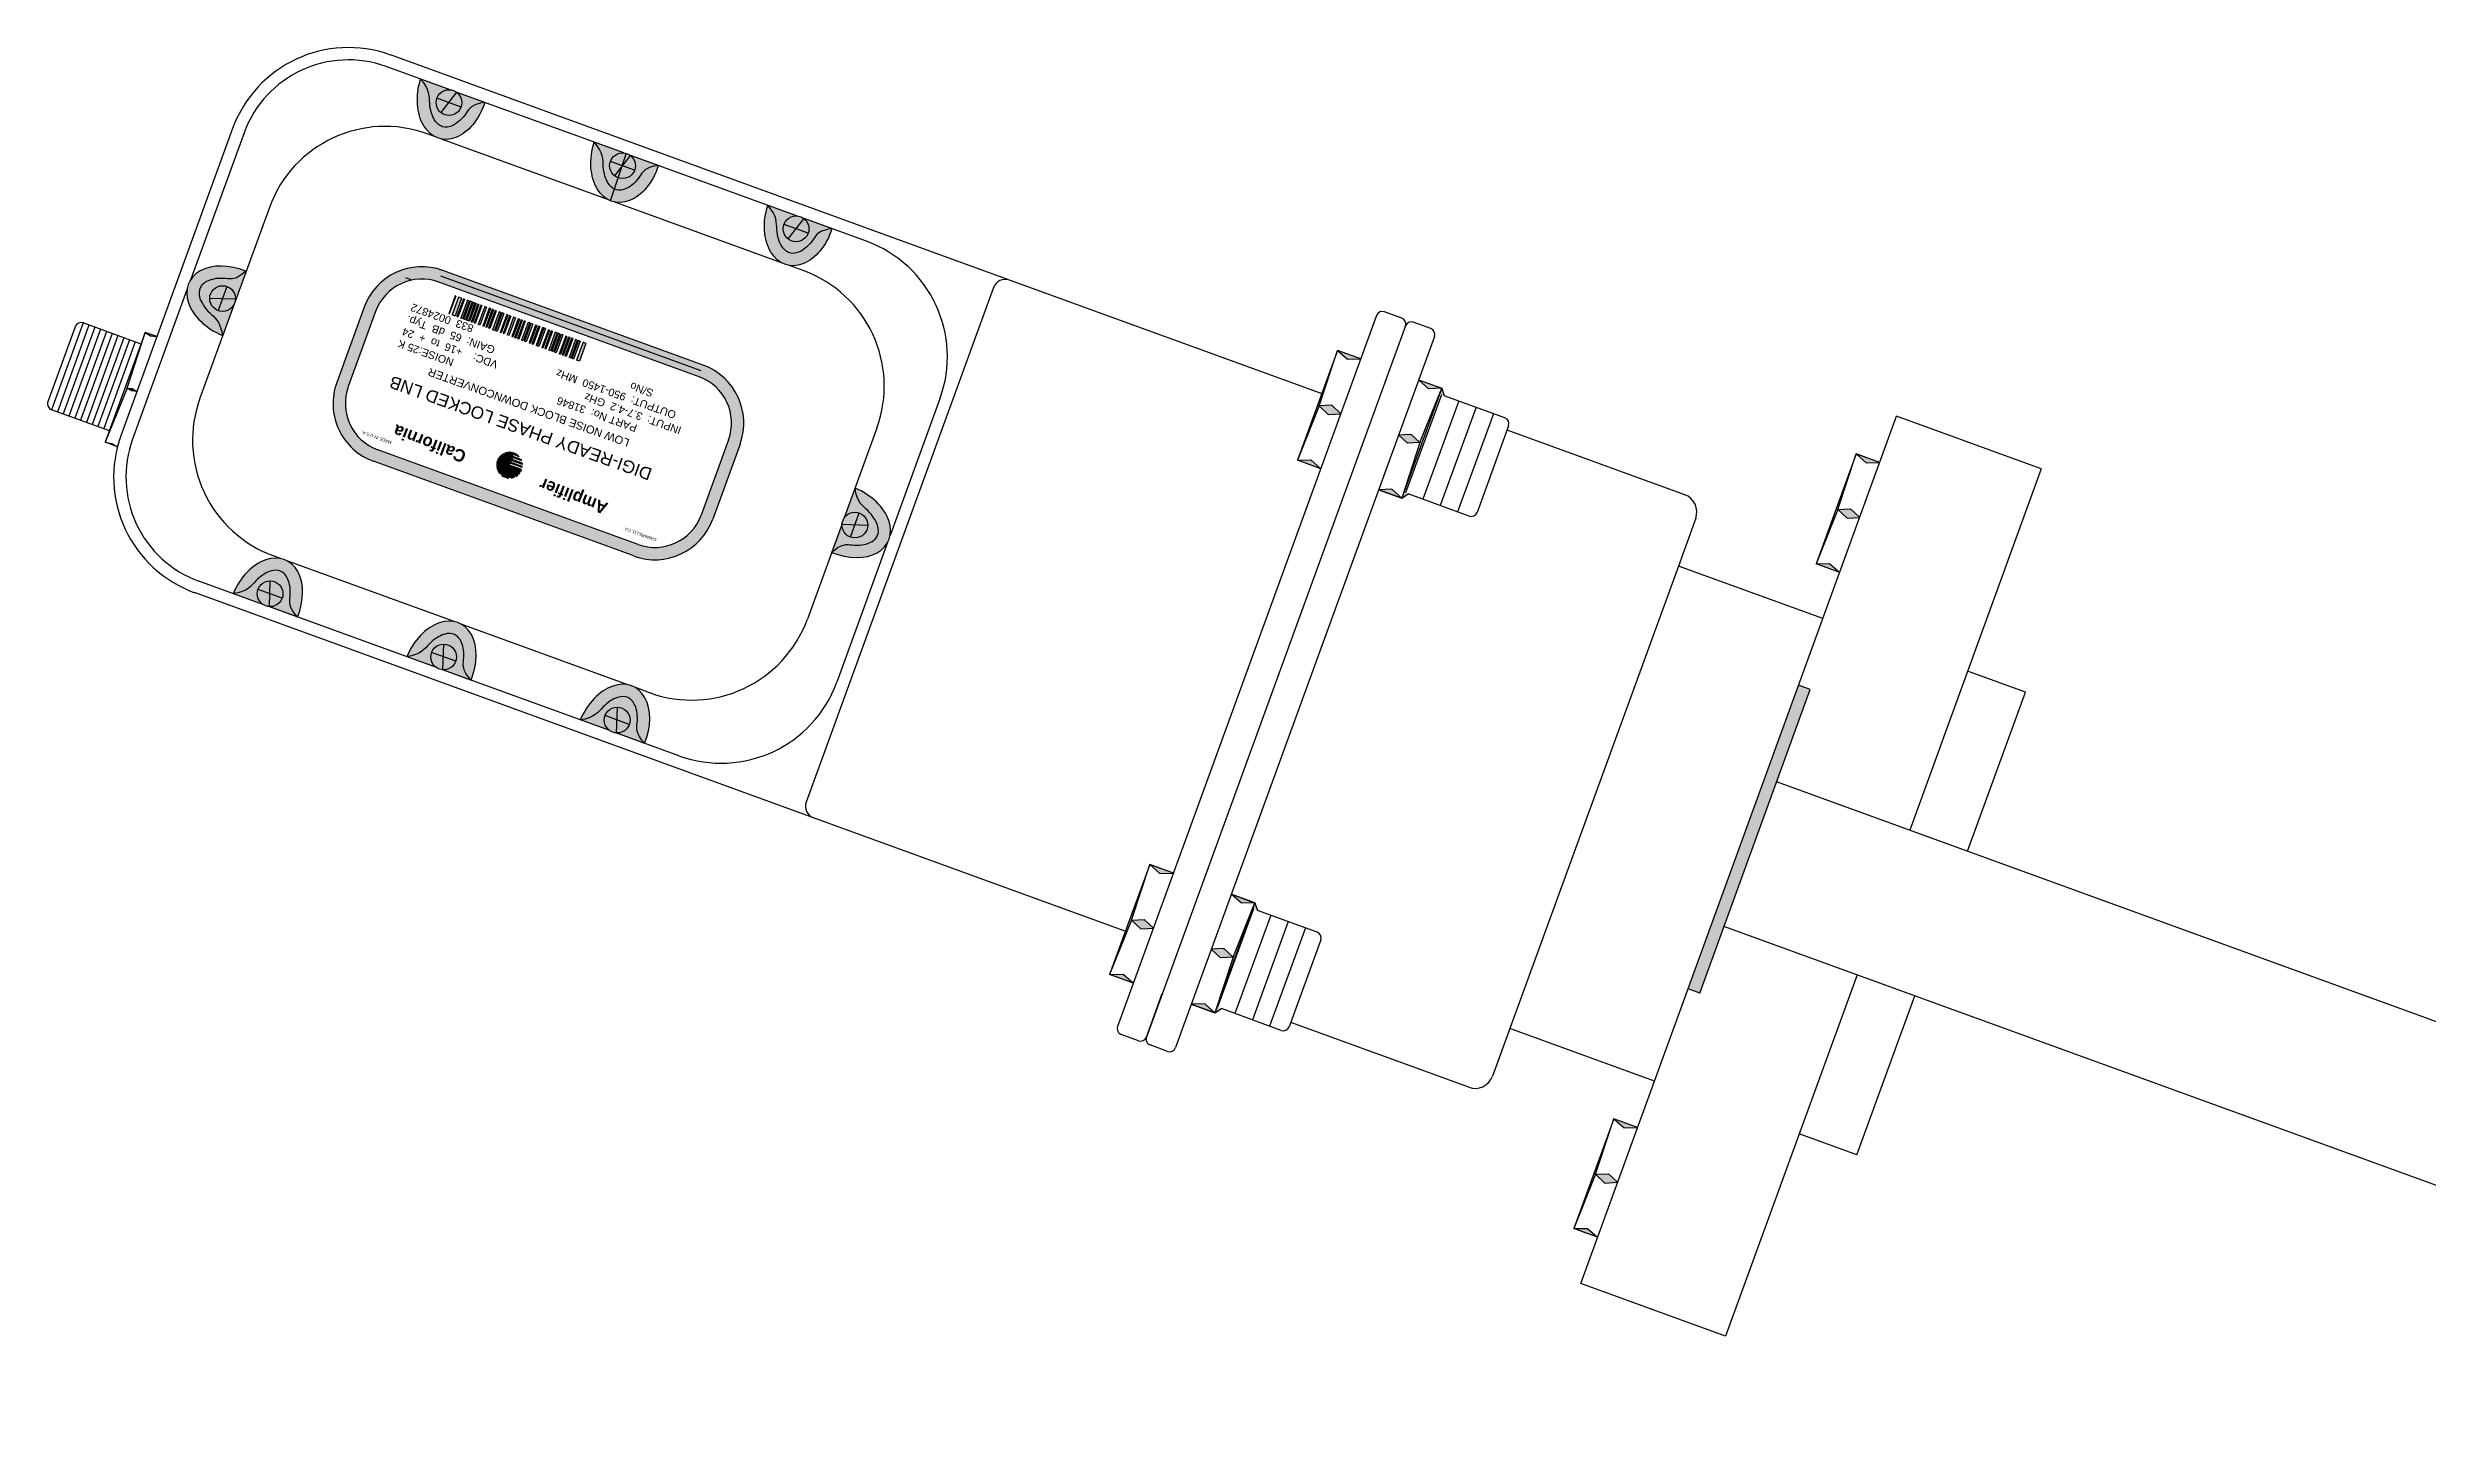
# Model space of a CAD drawing. Header units: metres. Extents: x 2397 to 2628, y 1145 to 1500.
# Drawn here: x 2396.54 to 2435.2, y 1368.47 to 1390.67 of the extents above; entities that cross this region are included whole.
import ezdxf

# ---------------------------------------------------------------- set-up
doc = ezdxf.new("R2010")
doc.units = ezdxf.units.M
doc.styles.add('@GulimChe', font='')
doc.styles.get('@GulimChe').set_extended_font_data('@GulimChe')

# ---------------------------------------------------------------- blocks, each defined once
blk = doc.blocks.new('ANTENA')
at = {"linetype": 'Continuous'}
h = blk.add_hatch(color=256, dxfattribs=at)
edge = h.paths.add_edge_path()
edge.add_spline(control_points=[(-163.743, 245.174), (-163.587, 245.004), (-163.601, 244.886), (-163.588, 244.669), (-163.556, 244.573), (-163.474, 244.445), (-163.429, 244.413), (-163.335, 244.387), (-163.279, 244.391), (-163.143, 244.459), (-163.066, 244.526), (-162.956, 244.688), (-162.917, 244.769), (-162.699, 244.795)], knot_values=[-1.515548, -1.515548, -1.515548, -1.515548, -0.9973, -0.9973, -0.442902, -0.442902, 0.111497, 0.111497, 0.665895, 0.665895, 1.220293, 1.220293, 1.626045, 1.626045, 1.626045, 1.626045], degree=3, periodic=0)
edge.add_ellipse((-163.221, 244.985), major_axis=(-0.214, -0.777), ratio=0.687441, start_angle=266.8345, end_angle=446.8345, ccw=False)
h = blk.add_hatch(color=256, dxfattribs=at)
edge = h.paths.add_edge_path()
edge.add_spline(control_points=[(-160.923, 244.148), (-160.768, 243.978), (-160.782, 243.86), (-160.769, 243.643), (-160.737, 243.547), (-160.655, 243.419), (-160.609, 243.387), (-160.516, 243.361), (-160.46, 243.365), (-160.324, 243.433), (-160.247, 243.5), (-160.137, 243.662), (-160.098, 243.743), (-159.88, 243.769)], knot_values=[-1.515548, -1.515548, -1.515548, -1.515548, -0.9973, -0.9973, -0.442902, -0.442902, 0.111497, 0.111497, 0.665895, 0.665895, 1.220293, 1.220293, 1.626045, 1.626045, 1.626045, 1.626045], degree=3, periodic=0)
edge.add_ellipse((-160.402, 243.959), major_axis=(-0.214, -0.777), ratio=0.687441, start_angle=266.8345, end_angle=446.8345, ccw=False)
h = blk.add_hatch(color=256, dxfattribs=at)
edge = h.paths.add_edge_path()
edge.add_spline(control_points=[(-158.104, 243.122), (-157.949, 242.952), (-157.963, 242.834), (-157.95, 242.617), (-157.918, 242.521), (-157.836, 242.392), (-157.79, 242.361), (-157.697, 242.335), (-157.641, 242.339), (-157.505, 242.407), (-157.428, 242.474), (-157.318, 242.636), (-157.279, 242.717), (-157.061, 242.743)], knot_values=[-1.515548, -1.515548, -1.515548, -1.515548, -0.9973, -0.9973, -0.442902, -0.442902, 0.111497, 0.111497, 0.665895, 0.665895, 1.220293, 1.220293, 1.626045, 1.626045, 1.626045, 1.626045], degree=3, periodic=0)
edge.add_ellipse((-157.583, 242.932), major_axis=(-0.214, -0.777), ratio=0.687441, start_angle=266.8345, end_angle=446.8345, ccw=False)
h = blk.add_hatch(color=256, dxfattribs=at)
edge = h.paths.add_edge_path()
edge.add_spline(control_points=[(-166.583, 242.052), (-166.743, 241.902), (-166.83, 241.924), (-167.024, 241.943), (-167.125, 241.928), (-167.265, 241.867), (-167.304, 241.827), (-167.344, 241.739), (-167.35, 241.683), (-167.304, 241.538), (-167.251, 241.452), (-167.093, 241.302), (-166.993, 241.237), (-166.963, 241.009)], knot_values=[-1.515548, -1.515548, -1.515548, -1.515548, -1.109797, -1.109797, -0.555399, -0.555399, -0.001, -0.001, 0.553398, 0.553398, 1.107797, 1.107797, 1.626045, 1.626045, 1.626045, 1.626045], degree=3, periodic=0)
edge.add_ellipse((-166.773, 241.53), major_axis=(-0.733, 0.336), ratio=0.687441, start_angle=-86.8345, end_angle=93.1655, ccw=False)
h = blk.add_hatch(color=256, dxfattribs=at)
h.paths.add_polyline_path([(-164.508, 238.962, -0.414214), (-165.106, 240.243), (-164.661, 241.465, -0.414214), (-163.38, 242.063), (-159.151, 240.524, -0.414214), (-158.553, 239.242), (-158.998, 238.02, -0.414214), (-160.28, 237.423)])
h.paths.add_polyline_path([(-160.211, 237.611, 0.414214), (-159.186, 238.089), (-158.741, 239.31, 0.414214), (-159.22, 240.336), (-163.448, 241.875, 0.414214), (-164.474, 241.397), (-164.918, 240.175, 0.414214), (-164.44, 239.15)], flags=16)
h = blk.add_hatch(color=256, dxfattribs=at)
h.paths.add_polyline_path([(-161.104, 240.896), (-161.057, 240.878), (-161.163, 240.587), (-161.21, 240.605)])
h.paths.add_polyline_path([(-161.179, 240.923), (-161.151, 240.913), (-161.257, 240.622), (-161.285, 240.632)])
h.paths.add_polyline_path([(-161.226, 240.94), (-161.198, 240.93), (-161.304, 240.639), (-161.332, 240.649)])
h.paths.add_polyline_path([(-161.292, 240.964), (-161.273, 240.957), (-161.379, 240.666), (-161.398, 240.673)])
h.paths.add_polyline_path([(-161.339, 240.981), (-161.32, 240.974), (-161.426, 240.683), (-161.445, 240.69)])
h.paths.add_polyline_path([(-161.386, 240.998), (-161.367, 240.991), (-161.473, 240.7), (-161.492, 240.707)])
h.paths.add_polyline_path([(-161.461, 241.025), (-161.433, 241.015), (-161.539, 240.724), (-161.567, 240.735)])
h.paths.add_polyline_path([(-161.508, 241.043), (-161.48, 241.032), (-161.586, 240.741), (-161.614, 240.752)])
h.paths.add_polyline_path([(-161.555, 241.06), (-161.527, 241.049), (-161.633, 240.758), (-161.661, 240.769)])
h.paths.add_polyline_path([(-161.621, 241.084), (-161.602, 241.077), (-161.708, 240.786), (-161.727, 240.793)])
h.paths.add_polyline_path([(-161.668, 241.101), (-161.649, 241.094), (-161.755, 240.803), (-161.774, 240.81)])
h.paths.add_polyline_path([(-161.743, 241.128), (-161.715, 241.118), (-161.821, 240.827), (-161.849, 240.837)])
h.paths.add_polyline_path([(-161.762, 241.135), (-161.743, 241.128), (-161.849, 240.837), (-161.868, 240.844)])
h.paths.add_polyline_path([(-161.828, 241.159), (-161.809, 241.152), (-161.915, 240.861), (-161.934, 240.868)])
h.paths.add_polyline_path([(-161.875, 241.176), (-161.856, 241.169), (-161.962, 240.878), (-161.981, 240.885)])
h.paths.add_polyline_path([(-161.95, 241.203), (-161.922, 241.193), (-162.028, 240.902), (-162.056, 240.912)])
h.paths.add_polyline_path([(-161.997, 241.22), (-161.969, 241.21), (-162.075, 240.919), (-162.103, 240.929)])
h.paths.add_polyline_path([(-162.063, 241.244), (-162.044, 241.238), (-162.15, 240.947), (-162.169, 240.953)])
h.paths.add_polyline_path([(-162.11, 241.261), (-162.091, 241.255), (-162.197, 240.964), (-162.216, 240.971)])
h.paths.add_polyline_path([(-162.157, 241.279), (-162.138, 241.272), (-162.244, 240.981), (-162.263, 240.988)])
h.paths.add_polyline_path([(-162.232, 241.306), (-162.204, 241.296), (-162.31, 241.005), (-162.338, 241.015)])
h.paths.add_polyline_path([(-162.298, 241.33), (-162.279, 241.323), (-162.385, 241.032), (-162.404, 241.039)])
h.paths.add_polyline_path([(-162.345, 241.347), (-162.326, 241.34), (-162.432, 241.049), (-162.451, 241.056)])
h.paths.add_polyline_path([(-162.42, 241.374), (-162.392, 241.364), (-162.497, 241.073), (-162.526, 241.083)])
h.paths.add_polyline_path([(-162.467, 241.391), (-162.439, 241.381), (-162.544, 241.09), (-162.573, 241.101)])
h.paths.add_polyline_path([(-162.533, 241.415), (-162.514, 241.409), (-162.62, 241.118), (-162.638, 241.124)])
h.paths.add_polyline_path([(-162.58, 241.433), (-162.561, 241.426), (-162.667, 241.135), (-162.685, 241.142)])
h.paths.add_polyline_path([(-162.627, 241.45), (-162.608, 241.443), (-162.714, 241.152), (-162.732, 241.159)])
h.paths.add_polyline_path([(-162.702, 241.477), (-162.674, 241.467), (-162.779, 241.176), (-162.808, 241.186)])
h.paths.add_polyline_path([(-162.767, 241.501), (-162.749, 241.494), (-162.855, 241.203), (-162.873, 241.21)])
h.paths.add_polyline_path([(-162.814, 241.518), (-162.796, 241.511), (-162.902, 241.22), (-162.92, 241.227)])
h.paths.add_polyline_path([(-162.861, 241.535), (-162.843, 241.528), (-162.949, 241.237), (-162.967, 241.244)])
h.paths.add_polyline_path([(-162.89, 241.545), (-162.861, 241.535), (-162.967, 241.244), (-162.996, 241.254)])
h.paths.add_polyline_path([(-162.937, 241.562), (-162.908, 241.552), (-163.014, 241.261), (-163.043, 241.272)])
h.paths.add_polyline_path([(-162.984, 241.58), (-162.955, 241.569), (-163.061, 241.278), (-163.09, 241.289)])
h.paths.add_polyline_path([(-163.049, 241.604), (-163.031, 241.597), (-163.136, 241.306), (-163.155, 241.313)])
h.paths.add_polyline_path([(-163.125, 241.631), (-163.078, 241.614), (-163.183, 241.323), (-163.23, 241.34)])
h.paths.add_polyline_path([(-163.181, 241.651), (-163.172, 241.648), (-163.277, 241.357), (-163.287, 241.36)])
for points in [[(-168.216, 241.056), (-168.512, 240.153), (-168.866, 239.271)], [(-148.848, 240.764), (-149.144, 239.861), (-149.497, 238.979)], [(-147.156, 240.148), (-147.509, 239.266), (-147.806, 238.363)], [(-140.425, 239.082), (-140.722, 238.179), (-141.075, 237.297)], [(-141.358, 235.321), (-141.17, 235.252), (-142.965, 230.319), (-143.153, 230.387)], [(-151.9, 232.406), (-152.197, 231.503), (-152.55, 230.621)], [(-150.19, 231.784), (-150.543, 230.901), (-150.84, 229.998)], [(-144.358, 228.276), (-144.655, 227.373), (-145.008, 226.49)]]:
    blk.add_hatch(color=256, dxfattribs=at).paths.add_polyline_path(points)
h = blk.add_hatch(color=256, dxfattribs=at)
h.paths.add_polyline_path([(-168.216, 241.056), (-168.028, 240.988), (-168.129, 241.003)])
h.paths.add_polyline_path([(-168.512, 240.153), (-168.353, 240.095), (-168.439, 240.105)], flags=17)
h.paths.add_polyline_path([(-168.512, 240.153), (-168.426, 240.143), (-168.353, 240.095)])
h.paths.add_polyline_path([(-168.866, 239.271), (-168.76, 239.253), (-168.668, 239.199)])
h = blk.add_hatch(color=256, dxfattribs=at)
h.paths.add_polyline_path([(-148.848, 240.764), (-148.472, 240.627), (-148.687, 240.621)])
h.paths.add_polyline_path([(-148.998, 239.723), (-149.144, 239.861), (-148.943, 239.873), (-148.797, 239.735)])
h.paths.add_polyline_path([(-149.497, 238.979), (-149.282, 238.985), (-149.121, 238.842)])
h.paths.add_polyline_path([(-152.197, 231.503), (-151.991, 231.513), (-151.84, 231.373), (-152.046, 231.363)])
h.paths.add_polyline_path([(-151.9, 232.406), (-151.515, 232.266), (-151.735, 232.261)])
h.paths.add_polyline_path([(-152.55, 230.621), (-152.33, 230.626), (-152.165, 230.481)])
h = blk.add_hatch(color=256, dxfattribs=at)
h.paths.add_polyline_path([(-147.532, 240.285), (-147.156, 240.148), (-147.371, 240.142)])
h.paths.add_polyline_path([(-147.857, 239.393), (-147.656, 239.404), (-147.509, 239.266), (-147.71, 239.254)])
h.paths.add_polyline_path([(-147.806, 238.363), (-148.182, 238.5), (-147.967, 238.507)])
h.paths.add_polyline_path([(-150.543, 230.901), (-150.749, 230.891), (-150.9, 231.031), (-150.694, 231.041)])
h.paths.add_polyline_path([(-150.19, 231.784), (-150.41, 231.779), (-150.575, 231.924)])
h.paths.add_polyline_path([(-151.005, 230.144), (-150.84, 229.998), (-151.225, 230.139)])
h = blk.add_hatch(color=256, dxfattribs=at)
h.paths.add_polyline_path([(-147.156, 240.148), (-147.117, 240.028), (-147.19, 240.055)])
h.paths.add_polyline_path([(-147.772, 238.457), (-147.701, 238.431), (-147.806, 238.363)])
h.paths.add_polyline_path([(-150.224, 231.69), (-150.19, 231.784), (-150.151, 231.663)])
h.paths.add_polyline_path([(-150.806, 230.092), (-150.735, 230.067), (-150.84, 229.998)])
h = blk.add_hatch(color=256, dxfattribs=at)
h.paths.add_polyline_path([(-162.362, 239.098, -0.298621), (-162.141, 239.037), (-162.236, 239.071), (-162.242, 239.055)])
h.paths.add_polyline_path([(-162.422, 239.067, -0.054642), (-162.383, 239.09), (-162.11, 238.991, -0.027758), (-162.101, 238.969), (-162.253, 239.024), (-162.259, 239.008)])
h.paths.add_polyline_path([(-162.462, 239.028, -0.045771), (-162.436, 239.056), (-162.092, 238.931, -0.022673), (-162.09, 238.912), (-162.27, 238.977), (-162.276, 238.961)])
h.paths.add_polyline_path([(-162.489, 238.985, -0.042521), (-162.471, 239.016), (-162.091, 238.877, -0.020787), (-162.093, 238.86), (-162.287, 238.93), (-162.293, 238.913)])
h.paths.add_polyline_path([(-162.503, 238.937, -0.042147), (-162.494, 238.971), (-162.102, 238.828, -0.042147), (-162.117, 238.796)])
h.paths.add_polyline_path([(-162.506, 238.885, -0.044411), (-162.506, 238.922), (-162.125, 238.783, -0.044411), (-162.148, 238.754)])
h.paths.add_polyline_path([(-162.494, 238.827, -0.05098), (-162.504, 238.868), (-162.16, 238.743, -0.05098), (-162.195, 238.718)])
h.paths.add_polyline_path([(-162.452, 238.759, -0.072009), (-162.486, 238.808), (-162.213, 238.709, -0.072009), (-162.271, 238.693)])
h.paths.add_polyline_path([(-162.423, 238.732), (-162.31, 238.691, -0.146043)], flags=17)
h = blk.add_hatch(color=256, dxfattribs=at)
h.paths.add_polyline_path([(-140.425, 239.082), (-140.04, 238.942), (-140.26, 238.937)])
h.paths.add_polyline_path([(-140.722, 238.179), (-140.516, 238.189), (-140.365, 238.049), (-140.57, 238.039)])
h.paths.add_polyline_path([(-141.075, 237.297), (-140.855, 237.302), (-140.689, 237.156)])
h.paths.add_polyline_path([(-144.358, 228.276), (-143.973, 228.135), (-144.193, 228.13)])
h.paths.add_polyline_path([(-144.655, 227.373), (-144.449, 227.383), (-144.298, 227.243), (-144.504, 227.232)])
h.paths.add_polyline_path([(-145.008, 226.49), (-144.788, 226.495), (-144.623, 226.35)])
h = blk.add_hatch(color=256, dxfattribs=at)
edge = h.paths.add_edge_path()
edge.add_ellipse((-156.876, 238.003), major_axis=(0.733, -0.336), ratio=0.687441, start_angle=-86.8345, end_angle=93.1655, ccw=False)
edge.add_spline(control_points=[(-157.066, 237.482), (-156.906, 237.632), (-156.818, 237.61), (-156.624, 237.59), (-156.524, 237.606), (-156.384, 237.666), (-156.345, 237.707), (-156.305, 237.795), (-156.299, 237.85), (-156.345, 237.996), (-156.398, 238.082), (-156.556, 238.232), (-156.656, 238.296), (-156.686, 238.525)], knot_values=[-1.515548, -1.515548, -1.515548, -1.515548, -1.109797, -1.109797, -0.555399, -0.555399, -0.001, -0.001, 0.553398, 0.553398, 1.107797, 1.107797, 1.626045, 1.626045, 1.626045, 1.626045], degree=3, periodic=0)
h = blk.add_hatch(color=256, dxfattribs=at)
edge = h.paths.add_edge_path()
edge.add_spline(control_points=[(-165.743, 236.431), (-165.894, 236.591), (-165.871, 236.679), (-165.852, 236.873), (-165.867, 236.973), (-165.928, 237.113), (-165.968, 237.152), (-166.056, 237.193), (-166.112, 237.198), (-166.257, 237.153), (-166.343, 237.099), (-166.493, 236.941), (-166.558, 236.842), (-166.787, 236.811)], knot_values=[-1.515548, -1.515548, -1.515548, -1.515548, -1.109797, -1.109797, -0.555399, -0.555399, -0.001, -0.001, 0.553398, 0.553398, 1.107797, 1.107797, 1.626045, 1.626045, 1.626045, 1.626045], degree=3, periodic=0)
edge.add_ellipse((-166.265, 236.621), major_axis=(0.336, 0.733), ratio=0.687441, start_angle=-86.8345, end_angle=93.1655, ccw=False)
h = blk.add_hatch(color=256, dxfattribs=at)
edge = h.paths.add_edge_path()
edge.add_spline(control_points=[(-162.924, 235.405), (-163.074, 235.565), (-163.052, 235.653), (-163.033, 235.847), (-163.048, 235.947), (-163.109, 236.087), (-163.149, 236.126), (-163.237, 236.167), (-163.293, 236.172), (-163.438, 236.127), (-163.524, 236.073), (-163.674, 235.915), (-163.739, 235.816), (-163.967, 235.785)], knot_values=[-1.515548, -1.515548, -1.515548, -1.515548, -1.109797, -1.109797, -0.555399, -0.555399, -0.001, -0.001, 0.553398, 0.553398, 1.107797, 1.107797, 1.626045, 1.626045, 1.626045, 1.626045], degree=3, periodic=0)
edge.add_ellipse((-163.446, 235.595), major_axis=(0.336, 0.733), ratio=0.687441, start_angle=-86.8345, end_angle=93.1655, ccw=False)
h = blk.add_hatch(color=256, dxfattribs=at)
edge = h.paths.add_edge_path()
edge.add_spline(control_points=[(-160.105, 234.379), (-160.255, 234.539), (-160.233, 234.627), (-160.214, 234.821), (-160.229, 234.921), (-160.29, 235.061), (-160.33, 235.1), (-160.418, 235.141), (-160.474, 235.146), (-160.619, 235.101), (-160.705, 235.047), (-160.855, 234.889), (-160.919, 234.789), (-161.148, 234.759)], knot_values=[-1.515548, -1.515548, -1.515548, -1.515548, -1.109797, -1.109797, -0.555399, -0.555399, -0.001, -0.001, 0.553398, 0.553398, 1.107797, 1.107797, 1.626045, 1.626045, 1.626045, 1.626045], degree=3, periodic=0)
edge.add_ellipse((-160.627, 234.569), major_axis=(0.336, 0.733), ratio=0.687441, start_angle=-86.8345, end_angle=93.1655, ccw=False)
for p, q in [((-154.178, 241.906), (-164.233, 245.566)), ((-163.261, 244.999), (-164.302, 245.378)), ((-163.086, 244.72), (-163.478, 244.863)), ((-163.158, 244.959), (-163.414, 244.63)), ((-160.442, 243.973), (-163.165, 244.964)), ((-166.797, 244.371), (-168.609, 239.39)), ((-166.609, 244.302), (-167.476, 241.92)), ((-163.52, 244.242), (-163.635, 244.284)), ((-160.657, 243.2), (-163.405, 244.2)), ((-160.658, 243.196), (-160.402, 243.959)), ((-157.623, 242.947), (-160.346, 243.938)), ((-160.267, 243.694), (-160.659, 243.837)), ((-160.339, 243.933), (-160.595, 243.604)), ((-157.882, 242.19), (-160.586, 243.174)), ((-166.199, 243.089), (-167.328, 239.988)), ((-157.448, 242.668), (-157.84, 242.811)), ((-157.519, 242.907), (-157.776, 242.578)), ((-156.502, 242.539), (-157.526, 242.912)), ((-159.151, 240.524), (-163.38, 242.063)), ((-157.527, 242.061), (-157.767, 242.148)), ((-167.539, 241.746), (-168.421, 239.322)), ((-166.889, 241.804), (-167.031, 241.411)), ((-163.883, 241.907), (-163.985, 241.944)), ((-159.22, 240.336), (-163.448, 241.875)), ((-159.185, 240.43), (-163.414, 241.969)), ((-159.185, 240.43), (-163.414, 241.969)), ((-163.181, 241.651), (-163.287, 241.36)), ((-163.172, 241.648), (-163.277, 241.357)), ((-163.125, 241.631), (-163.23, 241.34)), ((-163.172, 241.648), (-163.181, 241.651)), ((-163.078, 241.614), (-163.125, 241.631)), ((-154.435, 241.787), (-157.479, 233.423)), ((-149.082, 240.051), (-154.178, 241.906)), ((-166.752, 241.595), (-167.169, 241.61)), ((-164.661, 241.465), (-165.106, 240.243)), ((-164.474, 241.397), (-164.918, 240.175)), ((-163.277, 241.357), (-163.287, 241.36)), ((-163.183, 241.323), (-163.23, 241.34)), ((-163.078, 241.614), (-163.183, 241.323)), ((-163.049, 241.604), (-163.155, 241.313)), ((-163.136, 241.306), (-163.155, 241.313)), ((-163.031, 241.597), (-163.136, 241.306)), ((-162.984, 241.58), (-163.09, 241.289)), ((-163.061, 241.278), (-163.09, 241.289)), ((-162.955, 241.569), (-163.061, 241.278)), ((-163.031, 241.597), (-163.049, 241.604)), ((-162.937, 241.562), (-163.043, 241.272)), ((-163.014, 241.261), (-163.043, 241.272)), ((-162.908, 241.552), (-163.014, 241.261)), ((-162.89, 241.545), (-162.996, 241.254)), ((-162.949, 241.237), (-162.996, 241.254)), ((-162.955, 241.569), (-162.984, 241.58)), ((-162.861, 241.535), (-162.967, 241.244)), ((-162.843, 241.528), (-162.949, 241.237)), ((-162.908, 241.552), (-162.937, 241.562)), ((-162.814, 241.518), (-162.92, 241.227)), ((-162.796, 241.511), (-162.902, 241.22)), ((-162.843, 241.528), (-162.89, 241.545)), ((-162.767, 241.501), (-162.873, 241.21)), ((-162.749, 241.494), (-162.855, 241.203)), ((-162.796, 241.511), (-162.814, 241.518)), ((-162.702, 241.477), (-162.808, 241.186)), ((-162.674, 241.467), (-162.779, 241.176)), ((-162.749, 241.494), (-162.767, 241.501)), ((-162.627, 241.45), (-162.732, 241.159)), ((-162.608, 241.443), (-162.714, 241.152)), ((-162.674, 241.467), (-162.702, 241.477)), ((-162.58, 241.433), (-162.685, 241.142)), ((-162.561, 241.426), (-162.667, 241.135)), ((-162.533, 241.415), (-162.638, 241.124)), ((-162.608, 241.443), (-162.627, 241.45)), ((-162.514, 241.409), (-162.62, 241.118)), ((-162.561, 241.426), (-162.58, 241.433)), ((-162.467, 241.391), (-162.573, 241.101)), ((-162.439, 241.381), (-162.544, 241.09)), ((-162.514, 241.409), (-162.533, 241.415)), ((-162.42, 241.374), (-162.526, 241.083)), ((-162.392, 241.364), (-162.497, 241.073)), ((-162.439, 241.381), (-162.467, 241.391)), ((-162.345, 241.347), (-162.451, 241.056)), ((-162.326, 241.34), (-162.432, 241.049)), ((-162.392, 241.364), (-162.42, 241.374)), ((-162.298, 241.33), (-162.404, 241.039)), ((-162.279, 241.323), (-162.385, 241.032)), ((-162.326, 241.34), (-162.345, 241.347)), ((-162.232, 241.306), (-162.338, 241.015)), ((-162.204, 241.296), (-162.31, 241.005)), ((-162.279, 241.323), (-162.298, 241.33)), ((-162.157, 241.279), (-162.263, 240.988)), ((-162.157, 241.279), (-162.263, 240.988)), ((-162.138, 241.272), (-162.244, 240.981)), ((-162.204, 241.296), (-162.232, 241.306)), ((-162.11, 241.261), (-162.216, 240.971)), ((-162.091, 241.255), (-162.197, 240.964)), ((-162.063, 241.244), (-162.169, 240.953)), ((-162.138, 241.272), (-162.157, 241.279)), ((-162.044, 241.238), (-162.15, 240.947)), ((-162.044, 241.238), (-162.15, 240.947)), ((-162.091, 241.255), (-162.11, 241.261)), ((-162.044, 241.238), (-162.063, 241.244)), ((-148.215, 241.332), (-152.422, 229.774)), ((-147.805, 241.289), (-148.087, 241.392)), ((-169.352, 241.15), (-169.797, 239.929)), ((-169.224, 241.21), (-169.737, 239.801)), ((-169.13, 241.176), (-169.643, 239.766)), ((-169.036, 241.142), (-169.549, 239.732)), ((-168.942, 241.108), (-169.455, 239.698)), ((-168.848, 241.073), (-169.361, 239.664)), ((-168.754, 241.039), (-169.267, 239.63)), ((-168.284, 240.868), (-169.224, 241.21)), ((-168.66, 241.005), (-169.173, 239.595)), ((-168.566, 240.971), (-169.079, 239.561)), ((-168.472, 240.936), (-168.985, 239.527)), ((-168.378, 240.902), (-168.891, 239.493)), ((-168.216, 241.056), (-168.866, 239.271)), ((-168.512, 240.153), (-168.216, 241.056)), ((-168.028, 240.988), (-168.216, 241.056)), ((-168.216, 241.056), (-168.129, 241.003)), ((-168.129, 241.003), (-168.028, 240.988)), ((-162.902, 241.22), (-162.92, 241.227)), ((-162.855, 241.203), (-162.873, 241.21)), ((-162.779, 241.176), (-162.808, 241.186)), ((-162.714, 241.152), (-162.732, 241.159)), ((-162.667, 241.135), (-162.685, 241.142)), ((-162.62, 241.118), (-162.638, 241.124)), ((-162.544, 241.09), (-162.573, 241.101)), ((-162.497, 241.073), (-162.526, 241.083)), ((-162.432, 241.049), (-162.451, 241.056)), ((-162.385, 241.032), (-162.404, 241.039)), ((-162.31, 241.005), (-162.338, 241.015)), ((-162.244, 240.981), (-162.263, 240.988)), ((-162.197, 240.964), (-162.216, 240.971)), ((-162.15, 240.947), (-162.169, 240.953)), ((-161.997, 241.22), (-162.103, 240.929)), ((-162.075, 240.919), (-162.103, 240.929)), ((-161.969, 241.21), (-162.075, 240.919)), ((-161.95, 241.203), (-162.056, 240.912)), ((-161.95, 241.203), (-162.056, 240.912)), ((-162.028, 240.902), (-162.056, 240.912)), ((-161.922, 241.193), (-162.028, 240.902)), ((-161.969, 241.21), (-161.997, 241.22)), ((-161.875, 241.176), (-161.981, 240.885)), ((-161.962, 240.878), (-161.981, 240.885)), ((-161.856, 241.169), (-161.962, 240.878)), ((-161.922, 241.193), (-161.95, 241.203)), ((-161.828, 241.159), (-161.934, 240.868)), ((-161.915, 240.861), (-161.934, 240.868)), ((-161.809, 241.152), (-161.915, 240.861)), ((-161.856, 241.169), (-161.875, 241.176)), ((-161.762, 241.135), (-161.868, 240.844)), ((-161.821, 240.827), (-161.868, 240.844)), ((-161.743, 241.128), (-161.849, 240.837)), ((-161.809, 241.152), (-161.828, 241.159)), ((-161.715, 241.118), (-161.821, 240.827)), ((-161.668, 241.101), (-161.774, 240.81)), ((-161.715, 241.118), (-161.762, 241.135)), ((-161.649, 241.094), (-161.755, 240.803)), ((-161.621, 241.084), (-161.727, 240.793)), ((-161.602, 241.077), (-161.708, 240.786)), ((-161.649, 241.094), (-161.668, 241.101)), ((-161.555, 241.06), (-161.661, 240.769)), ((-161.527, 241.049), (-161.633, 240.758)), ((-161.602, 241.077), (-161.621, 241.084)), ((-161.508, 241.043), (-161.614, 240.752)), ((-161.48, 241.032), (-161.586, 240.741)), ((-161.461, 241.025), (-161.567, 240.735)), ((-161.527, 241.049), (-161.555, 241.06)), ((-161.433, 241.015), (-161.539, 240.724)), ((-161.48, 241.032), (-161.508, 241.043)), ((-161.386, 240.998), (-161.492, 240.707)), ((-161.367, 240.991), (-161.473, 240.7)), ((-161.433, 241.015), (-161.461, 241.025)), ((-161.339, 240.981), (-161.445, 240.69)), ((-161.32, 240.974), (-161.426, 240.683)), ((-161.292, 240.964), (-161.398, 240.673)), ((-161.367, 240.991), (-161.386, 240.998)), ((-161.273, 240.957), (-161.379, 240.666)), ((-161.32, 240.974), (-161.339, 240.981)), ((-161.226, 240.94), (-161.332, 240.649)), ((-161.198, 240.93), (-161.304, 240.639)), ((-161.273, 240.957), (-161.292, 240.964)), ((-161.179, 240.923), (-161.285, 240.632)), ((-161.151, 240.913), (-161.257, 240.622)), ((-161.198, 240.93), (-161.226, 240.94)), ((-161.104, 240.896), (-161.21, 240.605)), ((-161.104, 240.896), (-161.21, 240.605)), ((-161.151, 240.913), (-161.179, 240.923)), ((-161.057, 240.878), (-161.163, 240.587)), ((-161.057, 240.878), (-161.104, 240.896)), ((-147.745, 241.161), (-151.952, 229.603)), ((-147.745, 241.161), (-151.952, 229.603)), ((-147.275, 240.99), (-151.482, 229.432)), ((-147.335, 241.118), (-147.617, 241.221)), ((-161.755, 240.803), (-161.774, 240.81)), ((-161.708, 240.786), (-161.727, 240.793)), ((-161.633, 240.758), (-161.661, 240.769)), ((-161.586, 240.741), (-161.614, 240.752)), ((-161.539, 240.724), (-161.567, 240.735)), ((-161.473, 240.7), (-161.492, 240.707)), ((-161.426, 240.683), (-161.445, 240.69)), ((-161.379, 240.666), (-161.398, 240.673)), ((-161.304, 240.639), (-161.332, 240.649)), ((-161.257, 240.622), (-161.285, 240.632)), ((-161.163, 240.587), (-161.21, 240.605)), ((-148.848, 240.764), (-149.497, 238.979)), ((-149.144, 239.861), (-148.848, 240.764)), ((-148.472, 240.627), (-148.848, 240.764)), ((-148.848, 240.764), (-148.687, 240.621)), ((-148.687, 240.621), (-148.472, 240.627)), ((-168.512, 240.153), (-168.866, 239.271)), ((-168.353, 240.095), (-168.512, 240.153)), ((-168.512, 240.153), (-168.426, 240.143)), ((-168.439, 240.105), (-168.512, 240.153)), ((-168.353, 240.095), (-168.439, 240.105)), ((-168.426, 240.143), (-168.353, 240.095)), ((-147.156, 240.148), (-147.806, 238.363)), ((-147.532, 240.285), (-147.156, 240.148)), ((-147.371, 240.142), (-147.532, 240.285)), ((-147.509, 239.266), (-147.156, 240.148)), ((-147.156, 240.148), (-147.371, 240.142)), ((-147.156, 240.148), (-147.117, 240.028)), ((-168.797, 239.459), (-169.737, 239.801)), ((-155.307, 239.976), (-156.115, 237.755)), ((-149.144, 239.861), (-149.497, 238.979)), ((-148.943, 239.873), (-149.144, 239.861)), ((-149.144, 239.861), (-148.998, 239.723)), ((-148.998, 239.723), (-148.797, 239.735)), ((-148.797, 239.735), (-148.943, 239.873)), ((-147.162, 240.044), (-147.744, 238.447)), ((-146.88, 239.942), (-147.462, 238.344)), ((-147.25, 239.89), (-147.258, 239.893)), ((-146.598, 239.839), (-147.18, 238.242)), ((-146.128, 239.668), (-147.117, 240.028)), ((-146.316, 239.736), (-146.898, 238.139)), ((-143.699, 228.887), (-139.766, 239.693)), ((-137.417, 238.838), (-139.766, 239.693)), ((-158.741, 239.31), (-159.186, 238.089)), ((-156.332, 239.498), (-156.861, 238.044)), ((-147.857, 239.393), (-147.656, 239.404)), ((-147.71, 239.254), (-147.857, 239.393)), ((-147.656, 239.404), (-147.509, 239.266)), ((-146.069, 239.54), (-146.582, 238.13)), ((-143.209, 238.419), (-146.094, 239.469)), ((-168.668, 239.199), (-168.866, 239.271)), ((-168.866, 239.271), (-168.76, 239.253)), ((-168.76, 239.253), (-168.668, 239.199)), ((-160.28, 237.423), (-164.508, 238.962)), ((-160.211, 237.611), (-164.44, 239.15)), ((-162.125, 238.783), (-162.506, 238.922)), ((-162.117, 238.796), (-162.503, 238.937)), ((-162.102, 238.828), (-162.494, 238.971)), ((-162.293, 238.913), (-162.489, 238.985)), ((-162.091, 238.877), (-162.471, 239.016)), ((-162.276, 238.961), (-162.462, 239.028)), ((-162.092, 238.931), (-162.436, 239.056)), ((-162.259, 239.008), (-162.422, 239.067)), ((-162.11, 238.991), (-162.383, 239.09)), ((-162.242, 239.055), (-162.362, 239.098)), ((-162.287, 238.93), (-162.293, 238.913)), ((-162.093, 238.86), (-162.287, 238.93)), ((-162.27, 238.977), (-162.276, 238.961)), ((-162.09, 238.912), (-162.27, 238.977)), ((-162.253, 239.024), (-162.259, 239.008)), ((-162.101, 238.969), (-162.253, 239.024)), ((-162.236, 239.071), (-162.242, 239.055)), ((-162.141, 239.037), (-162.236, 239.071)), ((-158.553, 239.242), (-158.998, 238.02)), ((-149.497, 238.979), (-149.282, 238.985)), ((-149.121, 238.842), (-149.497, 238.979)), ((-149.282, 238.985), (-149.121, 238.842)), ((-147.509, 239.266), (-147.806, 238.363)), ((-147.509, 239.266), (-147.71, 239.254)), ((-140.425, 239.082), (-141.075, 237.297)), ((-140.722, 238.179), (-140.425, 239.082)), ((-140.237, 239.014), (-140.425, 239.082)), ((-140.04, 238.942), (-140.425, 239.082)), ((-140.425, 239.082), (-140.26, 238.937)), ((-140.26, 238.937), (-140.04, 238.942)), ((-162.148, 238.754), (-162.506, 238.885)), ((-162.16, 238.743), (-162.504, 238.868)), ((-162.195, 238.718), (-162.494, 238.827)), ((-162.213, 238.709), (-162.486, 238.808)), ((-162.271, 238.693), (-162.452, 238.759)), ((-162.31, 238.691), (-162.423, 238.732)), ((-137.417, 238.838), (-139.554, 232.965)), ((-147.967, 238.507), (-148.182, 238.5)), ((-147.806, 238.363), (-148.182, 238.5)), ((-148.182, 238.5), (-147.806, 238.363)), ((-147.806, 238.363), (-147.967, 238.507)), ((-147.806, 238.363), (-147.701, 238.431)), ((-146.71, 238.071), (-147.701, 238.431)), ((-140.722, 238.179), (-141.075, 237.297)), ((-140.722, 238.179), (-140.516, 238.189)), ((-140.722, 238.179), (-140.57, 238.039)), ((-140.516, 238.189), (-140.365, 238.049)), ((-156.896, 237.947), (-157.461, 236.397)), ((-156.897, 237.939), (-156.48, 237.923)), ((-156.76, 237.73), (-156.617, 238.122)), ((-143.03, 238.035), (-143.312, 237.26)), ((-140.57, 238.039), (-140.365, 238.049)), ((-166.017, 237.382), (-166.132, 237.424)), ((-156.157, 237.641), (-156.983, 235.371)), ((-166.305, 236.636), (-167.345, 237.015)), ((-166.2, 236.6), (-166.185, 237.017)), ((-163.198, 236.356), (-165.902, 237.341)), ((-143.312, 237.26), (-146.048, 229.742)), ((-140.963, 236.405), (-143.312, 237.26)), ((-141.075, 237.297), (-140.855, 237.302)), ((-140.877, 237.225), (-141.075, 237.297)), ((-140.689, 237.156), (-141.075, 237.297)), ((-140.855, 237.302), (-140.689, 237.156)), ((-157.359, 233.167), (-167.414, 236.827)), ((-165.992, 236.737), (-166.384, 236.88)), ((-163.486, 235.61), (-166.209, 236.601)), ((-160.378, 235.33), (-163.083, 236.315)), ((-163.172, 235.711), (-163.565, 235.854)), ((-163.381, 235.574), (-163.366, 235.991)), ((-160.667, 234.584), (-163.389, 235.575)), ((-137.674, 235.207), (-138.614, 235.55)), ((-160.024, 235.201), (-160.264, 235.289)), ((-142.965, 230.319), (-141.17, 235.252)), ((-141.17, 235.252), (-141.358, 235.321)), ((-138.615, 232.623), (-137.674, 235.207)), ((-160.353, 234.685), (-160.746, 234.828)), ((-160.562, 234.548), (-160.547, 234.965)), ((-159.546, 234.176), (-160.57, 234.549)), ((-65.158, 205.887), (-141.716, 233.752)), ((-152.272, 231.316), (-157.359, 233.167)), ((-151.9, 232.406), (-152.55, 230.621)), ((-152.197, 231.503), (-151.9, 232.406)), ((-151.712, 232.338), (-151.9, 232.406)), ((-151.515, 232.266), (-151.9, 232.406)), ((-151.9, 232.406), (-151.735, 232.261)), ((-151.735, 232.261), (-151.515, 232.266)), ((-150.19, 231.784), (-150.84, 229.998)), ((-150.215, 231.686), (-150.796, 230.089)), ((-150.19, 231.784), (-150.575, 231.924)), ((-150.575, 231.924), (-150.19, 231.784)), ((-150.41, 231.779), (-150.575, 231.924)), ((-150.543, 230.901), (-150.19, 231.784)), ((-149.933, 231.584), (-150.514, 229.986)), ((-150.19, 231.784), (-150.41, 231.779)), ((-150.378, 231.852), (-150.19, 231.784)), ((-150.19, 231.784), (-150.151, 231.663)), ((-149.181, 231.31), (-150.151, 231.663)), ((-152.197, 231.503), (-152.55, 230.621)), ((-152.197, 231.503), (-151.991, 231.513)), ((-152.197, 231.503), (-152.046, 231.363)), ((-152.046, 231.363), (-151.84, 231.373)), ((-151.991, 231.513), (-151.84, 231.373)), ((-149.651, 231.481), (-150.232, 229.884)), ((-149.369, 231.379), (-149.951, 229.781)), ((-149.121, 231.182), (-149.634, 229.772)), ((-59.831, 201.288), (-142.571, 231.403)), ((-150.694, 231.041), (-150.9, 231.031)), ((-150.749, 230.891), (-150.9, 231.031)), ((-150.543, 230.901), (-150.84, 229.998)), ((-150.543, 230.901), (-150.749, 230.891)), ((-150.543, 230.901), (-150.694, 231.041)), ((-152.55, 230.621), (-152.33, 230.626)), ((-152.353, 230.549), (-152.55, 230.621)), ((-152.165, 230.481), (-152.55, 230.621)), ((-152.33, 230.626), (-152.165, 230.481)), ((-140.409, 230.616), (-142.547, 224.743)), ((-151.952, 229.603), (-151.695, 230.31)), ((-151.005, 230.144), (-151.225, 230.139)), ((-150.84, 229.998), (-151.225, 230.139)), ((-151.225, 230.139), (-150.84, 229.998)), ((-151.037, 230.07), (-150.84, 229.998)), ((-150.84, 229.998), (-151.005, 230.144)), ((-150.84, 229.998), (-150.735, 230.067)), ((-150.746, 230.255), (-150.755, 230.258)), ((-149.763, 229.713), (-150.735, 230.067)), ((-142.965, 230.319), (-143.153, 230.387)), ((-140.41, 227.69), (-139.47, 230.274)), ((-152.08, 229.543), (-152.362, 229.646)), ((-146.715, 228.788), (-149.609, 229.841)), ((-146.048, 229.742), (-146.331, 228.967)), ((-143.699, 228.887), (-146.048, 229.742)), ((-151.61, 229.372), (-151.892, 229.475)), ((-144.896, 225.598), (-143.699, 228.887)), ((-144.358, 228.276), (-145.008, 226.49)), ((-144.655, 227.373), (-144.358, 228.276)), ((-144.17, 228.207), (-144.358, 228.276)), ((-143.973, 228.135), (-144.358, 228.276)), ((-144.358, 228.276), (-144.193, 228.13)), ((-144.193, 228.13), (-143.973, 228.135)), ((-140.41, 227.69), (-141.35, 228.032)), ((-144.655, 227.373), (-145.008, 226.49)), ((-144.655, 227.373), (-144.449, 227.383)), ((-144.655, 227.373), (-144.504, 227.232)), ((-144.449, 227.383), (-144.298, 227.243)), ((-144.504, 227.232), (-144.298, 227.243)), ((-145.008, 226.49), (-144.788, 226.495)), ((-144.811, 226.418), (-145.008, 226.49)), ((-144.623, 226.35), (-145.008, 226.49)), ((-144.788, 226.495), (-144.623, 226.35)), ((-142.547, 224.743), (-144.896, 225.598))]:
    blk.add_line(p, q, dxfattribs=at)
for centre in [(-163.282, 244.792), (-160.463, 243.766), (-157.644, 242.74), (-166.96, 241.607), (-156.689, 237.926), (-166.188, 236.809), (-163.369, 235.782), (-160.55, 234.756)]:
    blk.add_circle(centre, 0.209, dxfattribs=at)
for centre, radius, start, end in [((-164.917, 243.686), 2, 70, 160), ((-164.917, 243.686), 1.8, 70, 160), ((-164.319, 242.405), 2, 70, 160), ((-157.186, 240.66), 2, 340, 70), ((-163.722, 241.123), 1, 70, 160), ((-158.211, 240.182), 2, 340, 70), ((-163.722, 241.123), 0.8, 70, 160), ((-154.247, 241.718), 0.2, 70, 160), ((-148.121, 241.298), 0.1, 70, 160), ((-147.839, 241.195), 0.1, 340, 70), ((-169.258, 241.116), 0.1, 70, 160), ((-147.651, 241.127), 0.1, 70, 160), ((-147.369, 241.024), 0.1, 340, 70), ((-159.493, 239.584), 1, 340, 70), ((-164.166, 239.901), 1, 160, 250), ((-164.166, 239.901), 0.8, 160, 250), ((-159.493, 239.584), 0.8, 340, 70), ((-169.703, 239.895), 0.1, 160, 250), ((-165.448, 239.304), 2, 160, 250), ((-166.73, 238.706), 2, 160, 250), ((-166.73, 238.706), 1.8, 160, 250), ((-146.163, 239.574), 0.1, 340, 70), ((-162.298, 238.899), 0.209, 173.8605, 184.0322), ((-162.298, 238.899), 0.209, 160, 169.6536), ((-162.298, 238.899), 0.209, 146.1395, 155.8787), ((-162.298, 238.899), 0.209, 131.3723, 141.8548), ((-162.298, 238.899), 0.209, 114.0548, 126.5654), ((-162.298, 238.899), 0.209, 41.2568, 107.7637), ((-162.298, 238.899), 0.209, 19.5852, 25.9452), ((-162.298, 238.899), 0.209, 3.4324, 8.6277), ((-162.298, 238.899), 0.209, 188.6277, 200.3014), ((-162.298, 238.899), 0.209, 205.9452, 222.4201), ((-162.298, 238.899), 0.209, 233.3822, 266.6178), ((-162.298, 238.899), 0.209, 277.5799, 294.0548), ((-162.298, 238.899), 0.209, 299.6986, 311.3723), ((-162.298, 238.899), 0.209, 315.9678, 326.1395), ((-162.298, 238.899), 0.209, 330.3464, 340), ((-162.298, 238.899), 0.209, 349.0971, 353.8605), ((-143.312, 238.137), 0.3, 340, 70), ((-159.938, 238.362), 1, 250, 340), ((-159.938, 238.362), 0.8, 250, 340), ((-146.676, 238.165), 0.1, 250, 340), ((-159.34, 237.081), 2, 250, 340), ((-158.862, 236.055), 2, 250, 340), ((-157.291, 233.355), 0.2, 160, 250), ((-149.215, 231.216), 0.1, 340, 70), ((-152.328, 229.74), 0.1, 160, 250), ((-149.728, 229.807), 0.1, 250, 340), ((-152.046, 229.637), 0.1, 250, 340), ((-151.858, 229.569), 0.1, 160, 250), ((-151.576, 229.466), 0.1, 250, 340), ((-146.613, 229.069), 0.3, 250, 340)]:
    blk.add_arc(centre, radius, start, end, dxfattribs=at)
at = {"linetype": 'Continuous', "extrusion": (0, 0, -1)}
for centre in [(-163.221, 244.985), (-160.402, 243.959), (-157.583, 242.932)]:
    blk.add_ellipse(centre, major_axis=(-0.214, -0.777), ratio=0.687441, start_param=-1.515548, end_param=1.626045, dxfattribs=at)
at = {"linetype": 'Continuous'}
for centre, major_axis in [((-166.773, 241.53), (-0.733, 0.336)), ((-156.876, 238.003), (0.733, -0.336)), ((-166.265, 236.621), (0.336, 0.733)), ((-163.446, 235.595), (0.336, 0.733)), ((-160.627, 234.569), (0.336, 0.733))]:
    blk.add_ellipse(centre, major_axis=major_axis, ratio=0.687441, start_param=-1.515548, end_param=1.626045, dxfattribs=at)
for points in [[(-162.699, 244.795), (-162.917, 244.769), (-162.956, 244.688), (-163.066, 244.526), (-163.143, 244.459), (-163.279, 244.391), (-163.335, 244.387), (-163.429, 244.413), (-163.474, 244.445), (-163.556, 244.573), (-163.588, 244.669), (-163.601, 244.886), (-163.587, 245.004), (-163.743, 245.174)], [(-159.88, 243.769), (-160.098, 243.743), (-160.137, 243.662), (-160.247, 243.5), (-160.324, 243.433), (-160.46, 243.365), (-160.516, 243.361), (-160.609, 243.387), (-160.655, 243.419), (-160.737, 243.547), (-160.769, 243.643), (-160.782, 243.86), (-160.768, 243.978), (-160.923, 244.148)], [(-157.061, 242.743), (-157.279, 242.717), (-157.318, 242.636), (-157.428, 242.474), (-157.505, 242.407), (-157.641, 242.339), (-157.697, 242.335), (-157.79, 242.361), (-157.836, 242.392), (-157.918, 242.521), (-157.95, 242.617), (-157.963, 242.834), (-157.949, 242.952), (-158.104, 243.122)], [(-166.583, 242.052), (-166.743, 241.902), (-166.83, 241.924), (-167.024, 241.943), (-167.125, 241.928), (-167.265, 241.867), (-167.304, 241.827), (-167.344, 241.739), (-167.35, 241.683), (-167.304, 241.538), (-167.251, 241.452), (-167.093, 241.302), (-166.993, 241.237), (-166.963, 241.009)], [(-157.066, 237.482), (-156.906, 237.632), (-156.818, 237.61), (-156.624, 237.59), (-156.524, 237.606), (-156.384, 237.666), (-156.345, 237.707), (-156.305, 237.795), (-156.299, 237.85), (-156.345, 237.996), (-156.398, 238.082), (-156.556, 238.232), (-156.656, 238.296), (-156.686, 238.525)], [(-165.743, 236.431), (-165.894, 236.591), (-165.871, 236.679), (-165.852, 236.873), (-165.867, 236.973), (-165.928, 237.113), (-165.968, 237.152), (-166.056, 237.193), (-166.112, 237.198), (-166.257, 237.153), (-166.343, 237.099), (-166.493, 236.941), (-166.558, 236.842), (-166.787, 236.811)], [(-162.924, 235.405), (-163.074, 235.565), (-163.052, 235.653), (-163.033, 235.847), (-163.048, 235.947), (-163.109, 236.087), (-163.149, 236.126), (-163.237, 236.167), (-163.293, 236.172), (-163.438, 236.127), (-163.524, 236.073), (-163.674, 235.915), (-163.739, 235.816), (-163.967, 235.785)], [(-160.105, 234.379), (-160.255, 234.539), (-160.233, 234.627), (-160.214, 234.821), (-160.229, 234.921), (-160.29, 235.061), (-160.33, 235.1), (-160.418, 235.141), (-160.474, 235.146), (-160.619, 235.101), (-160.705, 235.047), (-160.855, 234.889), (-160.919, 234.789), (-161.148, 234.759)]]:
    blk.add_open_spline(points, degree=3, knots=[-1.515548, -1.515548, -1.515548, -1.515548, -1.109797, -1.109797, -0.555399, -0.555399, -0.001, -0.001, 0.553398, 0.553398, 1.107797, 1.107797, 1.626045, 1.626045, 1.626045, 1.626045], dxfattribs=at)
at = {"linetype": 'Continuous', "width": 22.17765, "attachment_point": 3, "style": '@GulimChe'}
for s, insert, char_height, rotation in [('\\pi-0.39,l0.39,t0.39;{\\f@Arial Unicode MS|b0|i0|c0|p34;\\H0.9615x;PART No:  31846                                     NOISE:25 K\\PINPUT:  3.7-4.2  GHz                               VDC:    +16  to  +  24\\POUTPUT:  950-1450  MHz                      GAIN:  65  dB  Typ.\\PS/No                                                        833  0024872              \\H1.04x;       }', (-164.129, 240.824), 0.13, 160.2513), ('\\pi-0.39,l0.39,t0.39;{\\f@Arial Unicode MS|b0|i0|c0|p34;LOW NOISE BLOCK DOWNCONVERTER }', (-163.639, 240.362), 0.13, 160.2513), ('\\pi-0.6,l0.6,t0.6;{\\f@Arial Unicode MS|b0|i0|c0|p34;DIGI-READY PHASE LOCKED LNB }', (-164.271, 240.168), 0.2, 160.2513), ('\\pi-0.15,l0.15,t0.15;{\\f@Arial Unicode MS|b0|i0|c0|p34;MADE IN U.S.A.}', (-164.71, 239.414), 0.05, 160.2513), ('\\pi-0.6,l0.6,t0.6;{\\fEras Bold ITC|b0|i0|c0|p34;California }', (-164.208, 239.377), 0.2, 158.7543), ('\\pi-0.6,l0.6,t0.6;{\\fEras Bold ITC|b0|i0|c0|p34;Amplifier }', (-161.837, 238.51), 0.2, 158.7543), ('\\pi-0.15,l0.15,t0.15;{\\f@Arial Unicode MS|b0|i0|c0|p34;CAMARILLO, CA}', (-160.43, 237.841), 0.05, 160.2513)]:
    blk.add_mtext(s, dxfattribs=dict(at, insert=insert, char_height=char_height, rotation=rotation))

msp = doc.modelspace()

# ---------------------------------------------------------------- block references
msp.add_blockref('ANTENA', (2566.346, 1144.983))

doc.saveas('drawing.dxf')
